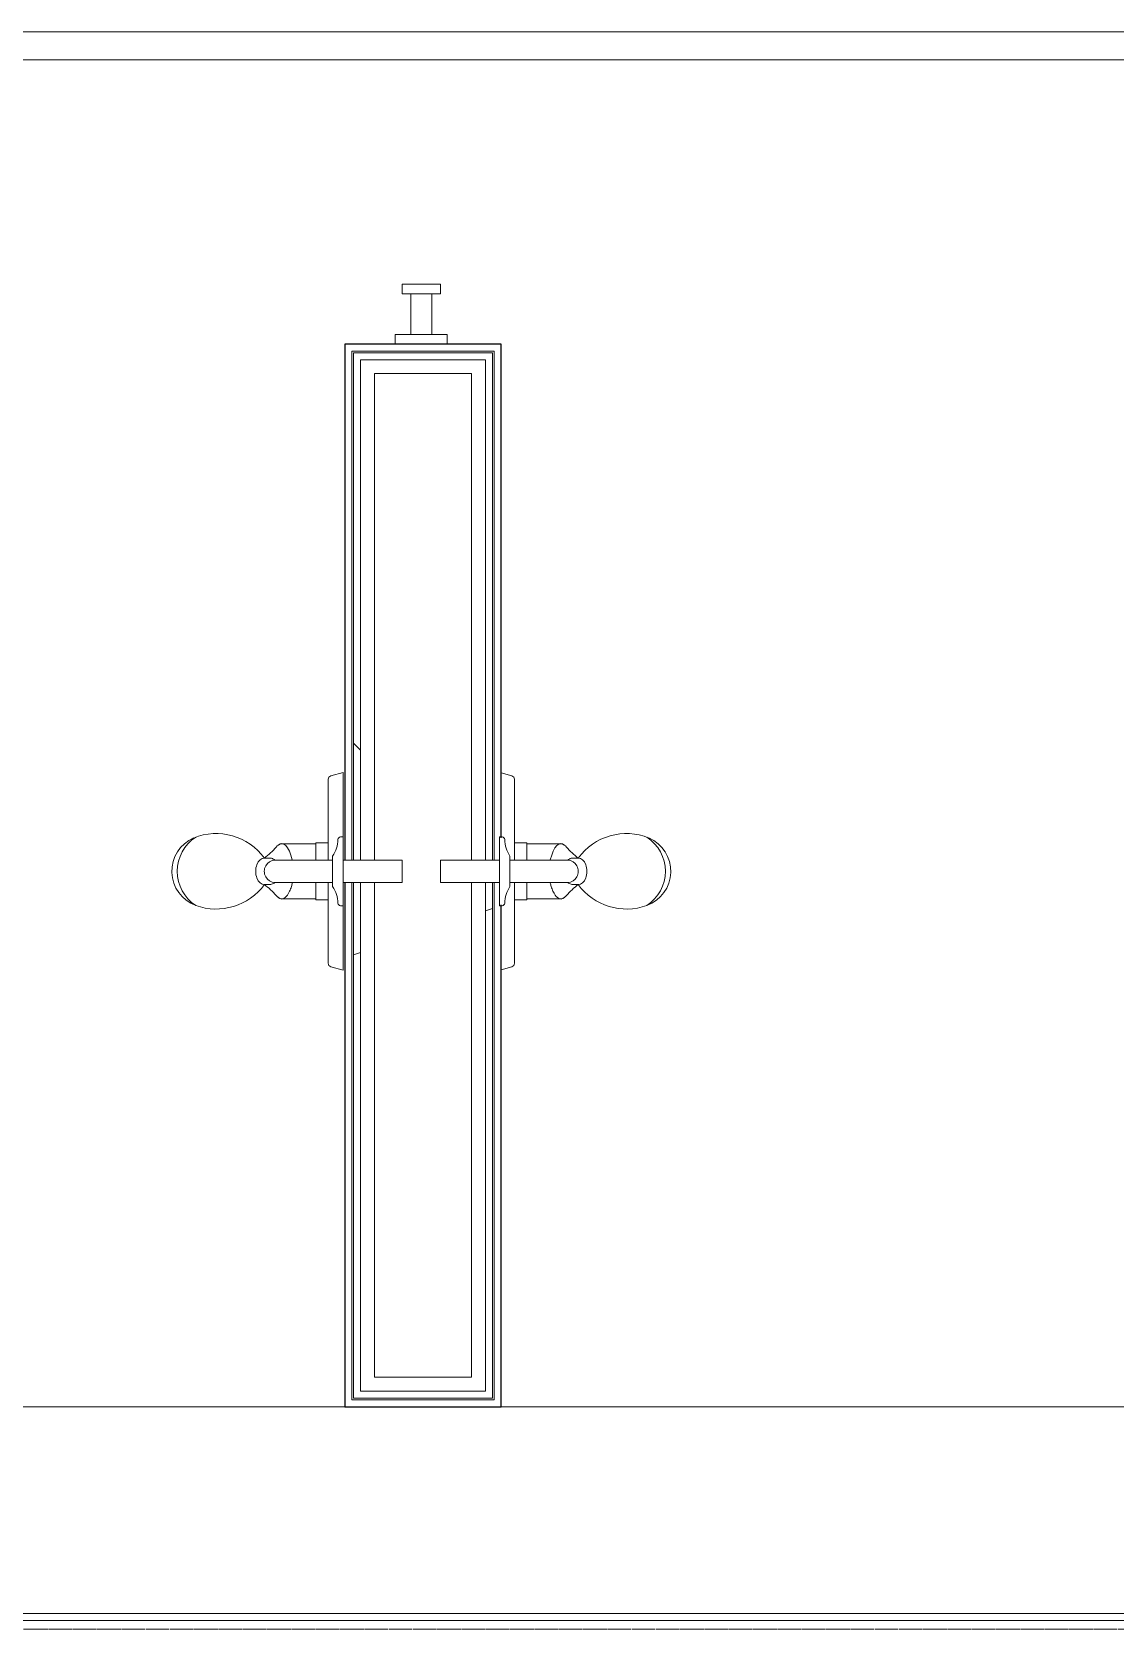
# Model space of a CAD drawing. Header units: inches. Extents: x 25369 to 33161, y -23509 to -20274.
# Drawn here: x 31561.1 to 31600.1, y -22795.3 to -22737.8 of the extents above; entities that cross this region are included whole.
import ezdxf

# ---------------------------------------------------------------- set-up
doc = ezdxf.new("R2010")
doc.units = ezdxf.units.IN
doc.header["$MEASUREMENT"] = 0
doc.linetypes.add('Grid Line 1_2_', pattern=[0.875, 0.5, -0.125, 0.125, -0.125])
for name, color, linetype, lineweight in [('A-FLOR', 192, 'Continuous', 9), ('A-GENM', 13, 'Continuous', 9), ('A-WALL', 113, 'Continuous', 9), ('A-WALL-PATT', 111, 'Continuous', 25), ('I-WALL', 2, 'Continuous', 9), ('P-SANR-FIXT', 6, 'Continuous', 9), ('S-BEAM', 12, 'Continuous', 9), ('S-GRID', 1, 'Continuous', 9)]:
    doc.layers.add(name, color=color, linetype=linetype, lineweight=lineweight)
pattern_1 = [(296.565, (5957.926, 17.28), (0.0001, 115.19999), [12.88, -244.715]), (33.69, (5963.69, 5.76), (-0.00014, 115.19958), [20.768, -394.592]), (33.69, (6078.89, 5.76), (-0.00014, 115.19958), [20.768, -394.592]), (33.69, (6194.09, 5.76), (-0.00014, 115.19958), [20.768, -394.592]), (116.565, (5980.966, 17.28), (0.0001, 115.19999), [12.88, -244.715]), (213.69, (5975.21, 28.8), (-0.00014, 115.19958), [20.768, -394.592]), (213.69, (6090.41, 28.8), (-0.00014, 115.19958), [20.768, -394.592]), (213.69, (6205.61, 28.8), (-0.00014, 115.19958), [20.768, -394.592]), (26.565, (6004.01, 17.28), (0.0001, 115.2), [25.76, -231.836]), (26.565, (6119.21, 17.28), (0.0001, 115.2), [25.76, -231.836]), (270, (6027.05, 28.8), (115.2, 7e-15), [11.52, -103.68]), (225, (6027.05, 17.28), (-1e-14, 115.20042), [16.292, -146.626]), (135, (6015.53, 5.76), (1e-14, 115.20042), [16.292, -146.626]), (288.435, (5980.966, 51.84), (-0.00042, 115.19956), [18.215, -346.08]), (18.435, (5986.73, 34.56), (-0.0004, 115.19956), [18.215, -346.08]), (18.435, (6101.93, 34.56), (-0.0004, 115.19956), [18.215, -346.08]), (18.435, (6217.13, 34.56), (-0.0004, 115.19956), [18.215, -346.08]), (135, (6004.01, 40.32), (1e-14, 115.20042), [16.292, -146.626]), (180, (5992.49, 51.84), (-1e-14, -115.2), [11.52, -103.68]), (251.565, (5952.166, 80.64), (0.00042, 115.19956), [18.215, -346.08]), (315, (5946.41, 63.36), (-1e-14, 115.20042), [16.292, -146.626]), (71.565, (5957.926, 51.84), (0.00042, 115.19956), [18.215, -346.08]), (135, (5963.69, 69.12), (1e-14, 115.20042), [16.292, -146.626]), (225, (5998.25, 80.64), (-1e-14, 115.20042), [16.292, -146.626]), (123.69, (5986.726, 69.12), (-0.00014, 115.19958), [20.768, -394.592]), (123.69, (6101.926, 69.12), (-0.00014, 115.19958), [20.768, -394.592]), (26.565, (5975.21, 86.4), (0.0001, 115.2), [12.88, -244.715]), (26.565, (6090.41, 86.4), (0.0001, 115.2), [12.88, -244.715]), (315, (5986.73, 92.16), (-1e-14, 115.20042), [16.292, -146.626]), (213.69, (6038.57, 109.44), (-0.00014, 115.19958), [20.768, -394.592]), (213.69, (6153.77, 109.44), (-0.00014, 115.19958), [20.768, -394.592]), (213.69, (6268.97, 109.44), (-0.00014, 115.19958), [20.768, -394.592]), (296.565, (6021.286, 97.92), (0.0001, 115.19999), [12.88, -244.715]), (45, (6027.05, 86.4), (1e-14, 115.20042), [16.292, -146.626]), (90, (6038.57, 97.92), (-115.2, 7e-15), [11.52, -103.68]), (213.69, (5986.73, 115.2), (-0.00014, 115.19958), [20.768, -394.592]), (213.69, (6101.93, 115.2), (-0.00014, 115.19958), [20.768, -394.592]), (213.69, (6217.13, 115.2), (-0.00014, 115.19958), [20.768, -394.592]), (315, (5969.45, 103.68), (-1e-14, 115.20042), [8.146, -154.772]), (26.565, (5975.21, 97.92), (0.0001, 115.2), [12.88, -244.715]), (26.565, (6090.41, 97.92), (0.0001, 115.2), [12.88, -244.715]), (90, (5986.73, 103.68), (-115.2, 7e-15), [11.52, -103.68]), (333.435, (5940.65, 109.44), (-0.0001, 115.2), [12.88, -244.715]), (333.435, (6055.85, 109.44), (-0.0001, 115.2), [12.88, -244.715]), (243.435, (5952.166, 103.68), (-0.0001, 115.19999), [12.88, -244.715]), (161.565, (5946.41, 92.16), (0.0004, 115.19956), [18.215, -346.08]), (161.565, (6061.61, 92.16), (0.0004, 115.19956), [18.215, -346.08]), (161.565, (6176.81, 92.16), (0.0004, 115.19956), [18.215, -346.08]), (45, (5929.13, 97.92), (1e-14, 115.20042), [16.292, -146.626]), (26.565, (5934.89, 0), (0.0001, 115.2), [12.88, -244.715]), (26.565, (6050.09, 0), (0.0001, 115.2), [12.88, -244.715]), (116.565, (5946.406, 5.76), (0.0001, 115.19999), [12.88, -244.715]), (206.565, (5940.65, 17.28), (0.0001, 115.2), [12.88, -244.715]), (206.565, (6055.85, 17.28), (0.0001, 115.2), [12.88, -244.715]), (296.565, (5929.126, 11.52), (0.0001, 115.19999), [12.88, -244.715]), (14.036, (6015.53, 51.84), (0.0005, 115.19957), [23.749, -451.233]), (14.036, (6130.73, 51.84), (0.0005, 115.19957), [23.749, -451.233]), (14.036, (6245.93, 51.84), (0.0005, 115.19957), [23.749, -451.233]), (14.036, (6361.13, 51.84), (0.0005, 115.19957), [23.749, -451.233]), (135, (6038.57, 57.6), (1e-14, 115.20042), [16.292, -146.626]), (198.435, (6027.05, 69.12), (-0.0004, 115.19956), [18.215, -346.08]), (198.435, (6142.25, 69.12), (-0.0004, 115.19956), [18.215, -346.08]), (198.435, (6257.45, 69.12), (-0.0004, 115.19956), [18.215, -346.08]), (296.565, (6009.766, 63.36), (0.0001, 115.19999), [12.88, -244.715]), (333.435, (5934.89, 34.56), (-0.0001, 115.2), [12.88, -244.715]), (333.435, (6050.09, 34.56), (-0.0001, 115.2), [12.88, -244.715]), (45, (5946.41, 28.8), (1e-14, 115.20042), [8.146, -154.772]), (116.565, (5952.166, 34.56), (0.0001, 115.19999), [12.88, -244.715]), (225, (5946.41, 46.08), (-1e-14, 115.20042), [16.292, -146.626])]

# ---------------------------------------------------------------- blocks, each defined once
blk = doc.blocks.new('Robe_hook_5552 - Robe_hook_5552-134757-Overall Floor Plan')
at = {"layer": 'A-GENM', "color": 7}
for p, q in [((-0.937, 0), (-0.937, -0.35)), ((-0.937, -0.35), (0.938, -0.35)), ((-0.375, -1.813), (-0.375, -0.35)), ((0.375, -1.813), (0.375, -0.35)), ((0.938, -0.35), (0.938, 0)), ((-0.688, -2.163), (-0.688, -1.813)), ((-0.688, -1.813), (0.688, -1.813)), ((0.688, -2.163), (-0.688, -2.163)), ((0.688, -1.813), (0.688, -2.163))]:
    blk.add_line(p, q, dxfattribs=at)
blk = doc.blocks.new('Plate - 1_2X6-187841-Overall Floor Plan')
at = {"layer": 'S-BEAM', "color": 7}
for p, q in [((75.312, 0.125), (-75.125, 0.125)), ((-75.125, -0.125), (75.312, -0.125))]:
    blk.add_line(p, q, dxfattribs=at)
blk = doc.blocks.new('Shower-Unit-Zurn-Z7301-SS-MT-DV2P-HW - Z7301-SS-MT-DV2P-HW-253514-Overall Floor Plan')
at = {"layer": 'P-SANR-FIXT', "color": 7}
for p, q in [((-0.476, 2.643), (-0.476, 2.836)), ((-0.4, 0.38), (-0.4, 2.464)), ((0.4, 2.464), (0.4, 0.38)), ((0.476, 2.836), (0.476, 2.643)), ((-0.995, 0.99), (-0.995, 2.232)), ((0.995, 2.232), (0.995, 0.99)), ((-1.029, 0.99), (-0.995, 0.99)), ((-1.029, 0.54), (-1.029, 0.99)), ((-0.995, 0.99), (-0.4, 0.99)), ((0.4, 0.99), (0.995, 0.99)), ((0.995, 0.99), (1.029, 0.99)), ((1.029, 0.99), (1.029, 0.54)), ((-3.562, 0), (-3.434, 0.449)), ((-1.238, 0), (-3.562, 0)), ((-3.313, 0.54), (-1.029, 0.54)), ((-1.238, 0), (-1.238, 0.096)), ((-1.029, 0.54), (-0.4, 0.54)), ((-0.55, 0.38), (-0.4, 0.38)), ((-0.4, 0.38), (0.4, 0.38)), ((0.4, 0.54), (1.029, 0.54)), ((0.4, 0.38), (0.55, 0.38)), ((1.029, 0.54), (3.313, 0.54)), ((1.238, 0.096), (1.238, 0)), ((3.563, 0), (1.238, 0)), ((3.434, 0.449), (3.563, 0)), ((-0.4, 0), (-1.238, 0)), ((-0.4, -2.125), (-0.4, 0)), ((-0.4, 0), (0.4, 0)), ((0.4, 0), (0.4, -2.125)), ((1.238, 0), (0.4, 0)), ((0.4, -2.125), (-0.4, -2.125))]:
    blk.add_line(p, q, dxfattribs=at)
for centre, radius, start, end in [((0.001, 4.862), 1.308, 23.58191, 159.98246), ((0, 4.514), 1.463, 32.9208, 147.0792), ((0.793, 4.573), 2.151, 159.98246, 233.84657), ((-0.793, 4.573), 2.151, 306.15343, 22.17392), ((-0.625, 2.115), 0.388, 129.50274, 162.49726), ((-2.256, 4.093), 2.175, 309.50274, 324.82002), ((2.256, 4.093), 2.175, 215.18587, 230.49726), ((0.625, 2.115), 0.388, 17.50274, 50.49726), ((-3.313, 0.415), 0.125, 90, 164), ((-1.144, 0.096), 0.0945, 90, 180), ((-1.144, 1.213), 1.023, 270, 305.478), ((1.144, 1.213), 1.023, 234.522, 270), ((1.144, 0.096), 0.0945, 0, 90), ((3.313, 0.415), 0.125, 16, 90)]:
    blk.add_arc(centre, radius, start, end, dxfattribs=at)
for centre, major_axis, ratio, start_param, end_param in [((0, 2.836), (0.476, 0), 0.662364, 0, 3.141593), ((0, 2.464), (0.4, 0), 0.941821, 0, 3.141593), ((-0.108, 2.147), (1.109, 0.077), 0.351489, 5.17721, 6.593422)]:
    blk.add_ellipse(centre, major_axis=major_axis, ratio=ratio, start_param=start_param, end_param=end_param, dxfattribs=at)
blk.add_open_spline([(-0.422, 1.833), (-0.464, 1.842), (-0.571, 1.869), (-0.785, 1.949), (-0.96, 2.075), (-1.018, 2.222), (-0.979, 2.302), (-0.941, 2.34)], degree=3, knots=[0.0572746, 0.0572746, 0.0572746, 0.0572746, 0.1428571, 0.2857143, 0.5714286, 0.7857143, 1, 1, 1, 1], dxfattribs=at)
for points in [[(-0.4, 2.464), (-0.417, 2.482), (-0.444, 2.519), (-0.47, 2.58), (-0.476, 2.621), (-0.476, 2.643)], [(0.476, 2.643), (0.476, 2.621), (0.47, 2.58), (0.444, 2.519), (0.417, 2.482), (0.4, 2.464)]]:
    blk.add_open_spline(points, degree=3, dxfattribs=at)
blk = doc.blocks.new('Shower-Unit-Zurn-Z7301-SS-MT-DV2P-HW - Z7301-SS-MT-DV2P-HW-253545-Overall Floor Plan')
at = {"layer": 'P-SANR-FIXT', "color": 7}
for p, q in [((0.4, 2.125), (-0.4, 2.125)), ((-0.4, 2.125), (-0.4, 0)), ((0.4, 0), (0.4, 2.125)), ((-0.4, 0), (-1.238, 0)), ((-1.238, 0), (-1.238, -0.096)), ((-0.4, 0), (0.4, 0)), ((1.238, 0), (0.4, 0)), ((1.238, -0.096), (1.238, 0)), ((-3.545, -0.062), (-3.434, -0.449)), ((-3.313, -0.54), (-1.029, -0.54)), ((-1.029, -0.54), (-0.4, -0.54)), ((-1.029, -0.54), (-1.029, -0.99)), ((-0.55, -0.38), (-0.4, -0.38)), ((-0.4, -0.38), (-0.4, -2.464)), ((-0.4, -0.38), (0.4, -0.38)), ((0.4, -2.464), (0.4, -0.38)), ((0.4, -0.38), (0.55, -0.38)), ((0.4, -0.54), (1.029, -0.54)), ((1.029, -0.99), (1.029, -0.54)), ((1.029, -0.54), (3.313, -0.54)), ((3.434, -0.449), (3.545, -0.062)), ((-1.029, -0.99), (-0.995, -0.99)), ((-0.995, -0.99), (-0.4, -0.99)), ((-0.995, -0.99), (-0.995, -2.232)), ((0.4, -0.99), (0.995, -0.99)), ((0.995, -2.232), (0.995, -0.99)), ((0.995, -0.99), (1.029, -0.99)), ((-0.476, -2.643), (-0.476, -2.836)), ((0.476, -2.836), (0.476, -2.643))]:
    blk.add_line(p, q, dxfattribs=at)
for centre, radius, start, end in [((-3.313, -0.415), 0.125, 196, 270), ((-1.144, -0.096), 0.0945, 180, 270), ((-1.144, -1.213), 1.023, 54.522, 90), ((1.144, -1.213), 1.023, 90, 125.478), ((1.144, -0.096), 0.0945, 270, 360), ((3.313, -0.415), 0.125, 270, 344), ((-0.625, -2.115), 0.388, 197.50274, 230.49726), ((0.625, -2.115), 0.388, 309.50274, 342.49726), ((0.793, -4.573), 2.151, 126.15343, 200.01754), ((-2.256, -4.093), 2.175, 35.17998, 50.49726), ((-0.793, -4.573), 2.151, 337.82608, 53.84657), ((2.256, -4.093), 2.175, 129.50274, 144.81413), ((0.001, -4.862), 1.308, 200.01754, 336.41809), ((0, -4.514), 1.463, 212.9208, 327.0792)]:
    blk.add_arc(centre, radius, start, end, dxfattribs=at)
for centre, major_axis, ratio, start_param, end_param in [((-0.108, -2.147), (-1.109, 0.077), 0.351489, 2.831356, 4.247568), ((0, -2.836), (-0.476, 0), 0.662364, 0, 3.141593), ((0, -2.464), (-0.4, 0), 0.941821, 0, 3.141593)]:
    blk.add_ellipse(centre, major_axis=major_axis, ratio=ratio, start_param=start_param, end_param=end_param, dxfattribs=at)
blk.add_open_spline([(-0.422, -1.833), (-0.464, -1.842), (-0.571, -1.869), (-0.785, -1.949), (-0.96, -2.075), (-1.018, -2.222), (-0.979, -2.302), (-0.941, -2.34)], degree=3, knots=[0.0572746, 0.0572746, 0.0572746, 0.0572746, 0.1428571, 0.2857143, 0.5714286, 0.7857143, 1, 1, 1, 1], dxfattribs=at)
for points in [[(-0.4, -2.464), (-0.417, -2.482), (-0.444, -2.519), (-0.47, -2.58), (-0.476, -2.621), (-0.476, -2.643)], [(0.476, -2.643), (0.476, -2.621), (0.47, -2.58), (0.444, -2.519), (0.417, -2.482), (0.4, -2.464)]]:
    blk.add_open_spline(points, degree=3, dxfattribs=at)
blk = doc.blocks.new('Locker Rooms and Restrooms_rvt-2-Overall Floor Plan')
at = {"layer": 'A-WALL-PATT', "lineweight": 9}
h = blk.add_hatch(dxfattribs=at)
h.set_pattern_fill('FP_34', style=0, pattern_type=2)
h.set_pattern_definition(pattern_1)
h.paths.add_polyline_path([(25648.578, -22787.053), (25648.328, -22786.99), (25644.572, -22787.053)], flags=0)
h.paths.add_polyline_path([(25643.515, -22787.053), (25643.578, -22786.99), (25643.515, -22782.232)], flags=0)
h.paths.add_polyline_path([(25643.547, -22767.622), (25643.578, -22767.622), (25643.515, -22767.622)], flags=0)
h.paths.add_polyline_path([(25648.328, -22749.354), (25648.578, -22749.291), (25643.828, -22749.354)], flags=0)
h = blk.add_hatch(dxfattribs=at)
h.set_pattern_fill('FP_34', style=0, pattern_type=2)
h.set_pattern_definition(pattern_1)
h.paths.add_polyline_path([(25644.572, -22786.99), (25648.328, -22786.99), (25648.328, -22786.74), (25643.828, -22786.74), (25643.828, -22768.422), (25643.578, -22768.422), (25643.578, -22786.99), (25643.828, -22786.99)], flags=0)
h.paths.add_polyline_path([(25643.828, -22767.622), (25643.828, -22749.604), (25648.328, -22749.604), (25648.328, -22749.354), (25643.578, -22749.354), (25643.578, -22767.622), (25643.707, -22767.622)], flags=0)
h = blk.add_hatch(dxfattribs=at)
h.set_pattern_fill('FP_34', style=0, pattern_type=2)
h.set_pattern_definition(pattern_1)
h.paths.add_polyline_path([(25648.328, -22786.99), (25648.578, -22786.99), (25648.578, -22768.422), (25648.328, -22768.422), (25648.328, -22786.74)], flags=0)
h.paths.add_polyline_path([(25648.578, -22767.622), (25648.578, -22749.354), (25648.328, -22749.354), (25648.328, -22767.622), (25648.448, -22767.622)], flags=0)
at = {"layer": 'A-FLOR', "color": 7}
for p, q in [((25736.828, -22737.803), (25522.515, -22737.803)), ((25522.515, -22738.803), (25736.828, -22738.803))]:
    blk.add_line(p, q, dxfattribs=at)
at = {"layer": 'A-WALL', "color": 7}
for p, q in [((25643.578, -22749.291), (25643.515, -22749.291)), ((25643.515, -22749.291), (25643.515, -22767.622)), ((25648.578, -22749.291), (25643.578, -22749.291)), ((25648.64, -22749.291), (25648.578, -22749.291)), ((25648.64, -22749.291), (25648.64, -22767.622)), ((25643.828, -22749.354), (25643.578, -22749.354)), ((25643.578, -22749.354), (25643.578, -22767.622)), ((25648.328, -22749.354), (25643.828, -22749.354)), ((25644.328, -22749.604), (25643.828, -22749.604)), ((25643.828, -22749.604), (25643.828, -22767.622)), ((25647.828, -22749.604), (25644.328, -22749.604)), ((25648.328, -22749.604), (25647.828, -22749.604)), ((25648.578, -22749.354), (25648.328, -22749.354)), ((25648.328, -22749.604), (25648.328, -22767.622)), ((25648.578, -22749.354), (25648.578, -22767.622)), ((25647.828, -22750.104), (25644.328, -22750.104)), ((25644.328, -22750.104), (25644.328, -22767.622)), ((25647.828, -22750.104), (25647.828, -22767.622)), ((25643.515, -22768.422), (25643.515, -22787.053)), ((25643.578, -22768.422), (25643.578, -22786.99)), ((25643.828, -22768.422), (25643.828, -22786.74)), ((25644.328, -22768.422), (25644.328, -22786.24)), ((25647.828, -22768.422), (25647.828, -22786.24)), ((25648.328, -22768.422), (25648.328, -22786.74)), ((25648.578, -22768.422), (25648.578, -22786.99)), ((25648.64, -22768.422), (25648.64, -22787.053)), ((25644.328, -22786.24), (25647.828, -22786.24)), ((25643.515, -22787.053), (25643.578, -22787.053)), ((25643.578, -22786.99), (25643.828, -22786.99)), ((25643.578, -22787.053), (25648.578, -22787.053)), ((25643.828, -22786.74), (25644.328, -22786.74)), ((25643.828, -22786.99), (25648.328, -22786.99)), ((25644.328, -22786.74), (25647.828, -22786.74)), ((25647.828, -22786.74), (25648.328, -22786.74)), ((25648.328, -22786.99), (25648.578, -22786.99)), ((25648.578, -22787.053), (25648.64, -22787.053))]:
    blk.add_line(p, q, dxfattribs=at)
at = {"layer": 'I-WALL', "color": 250, "lineweight": 25}
for p, q in [((25643.515, -22749.041), (25643.265, -22749.041)), ((25643.265, -22749.041), (25643.265, -22767.622)), ((25648.64, -22749.041), (25643.515, -22749.041)), ((25648.89, -22749.041), (25648.64, -22749.041)), ((25648.89, -22766.814), (25648.89, -22749.041)), ((25643.265, -22768.422), (25643.265, -22787.303)), ((25648.89, -22787.303), (25648.89, -22769.229)), ((25643.265, -22787.303), (25643.515, -22787.303)), ((25643.515, -22787.303), (25648.64, -22787.303)), ((25648.64, -22787.303), (25648.89, -22787.303))]:
    blk.add_line(p, q, dxfattribs=at)
at = {"lineweight": 9}
for name, p, rotation in [('Robe_hook_5552 - Robe_hook_5552-134757-Overall Floor Plan', (25646.015, -22749.041), 180), ('Shower-Unit-Zurn-Z7301-SS-MT-DV2P-HW - Z7301-SS-MT-DV2P-HW-253514-Overall Floor Plan', (25643.203, -22768.022), 90.00000000000074), ('Shower-Unit-Zurn-Z7301-SS-MT-DV2P-HW - Z7301-SS-MT-DV2P-HW-253545-Overall Floor Plan', (25648.828, -22768.022), 89.99999999999926)]:
    blk.add_blockref(name, p, dxfattribs=dict(at, rotation=rotation))
blk.add_blockref('Plate - 1_2X6-187841-Overall Floor Plan', (25597.578, -22794.865), dxfattribs=at)
blk = doc.blocks.new('Girt_C - 8_D-1405500-Overall Floor Plan')
at = {"layer": 'S-BEAM'}
for p, q in [((25643.265, -22787.303), (25606.765, -22787.303)), ((25672.89, -22787.303), (25648.89, -22787.303))]:
    blk.add_line(p, q, dxfattribs=at)

msp = doc.modelspace()

# ---------------------------------------------------------------- linework, layer by layer
at = {"layer": 'S-GRID', "linetype": 'Grid Line 1_2_'}
for p, q in [((32356.468, -22787.303), (27400.486, -22787.303)), ((32648.191, -22787.303), (27719.333, -22787.303)), ((32260.468, -22795.303), (27496.486, -22795.303)), ((32552.191, -22795.303), (27844.645, -22795.303))]:
    msp.add_line(p, q, dxfattribs=at)

# ---------------------------------------------------------------- block references
at = {"lineweight": 5}
msp.add_blockref('Locker Rooms and Restrooms_rvt-2-Overall Floor Plan', (5929.126, 0), dxfattribs=at)
at = {"layer": 'S-BEAM'}
msp.add_blockref('Girt_C - 8_D-1405500-Overall Floor Plan', (5929.126, 0), dxfattribs=at)

doc.saveas('drawing.dxf')
